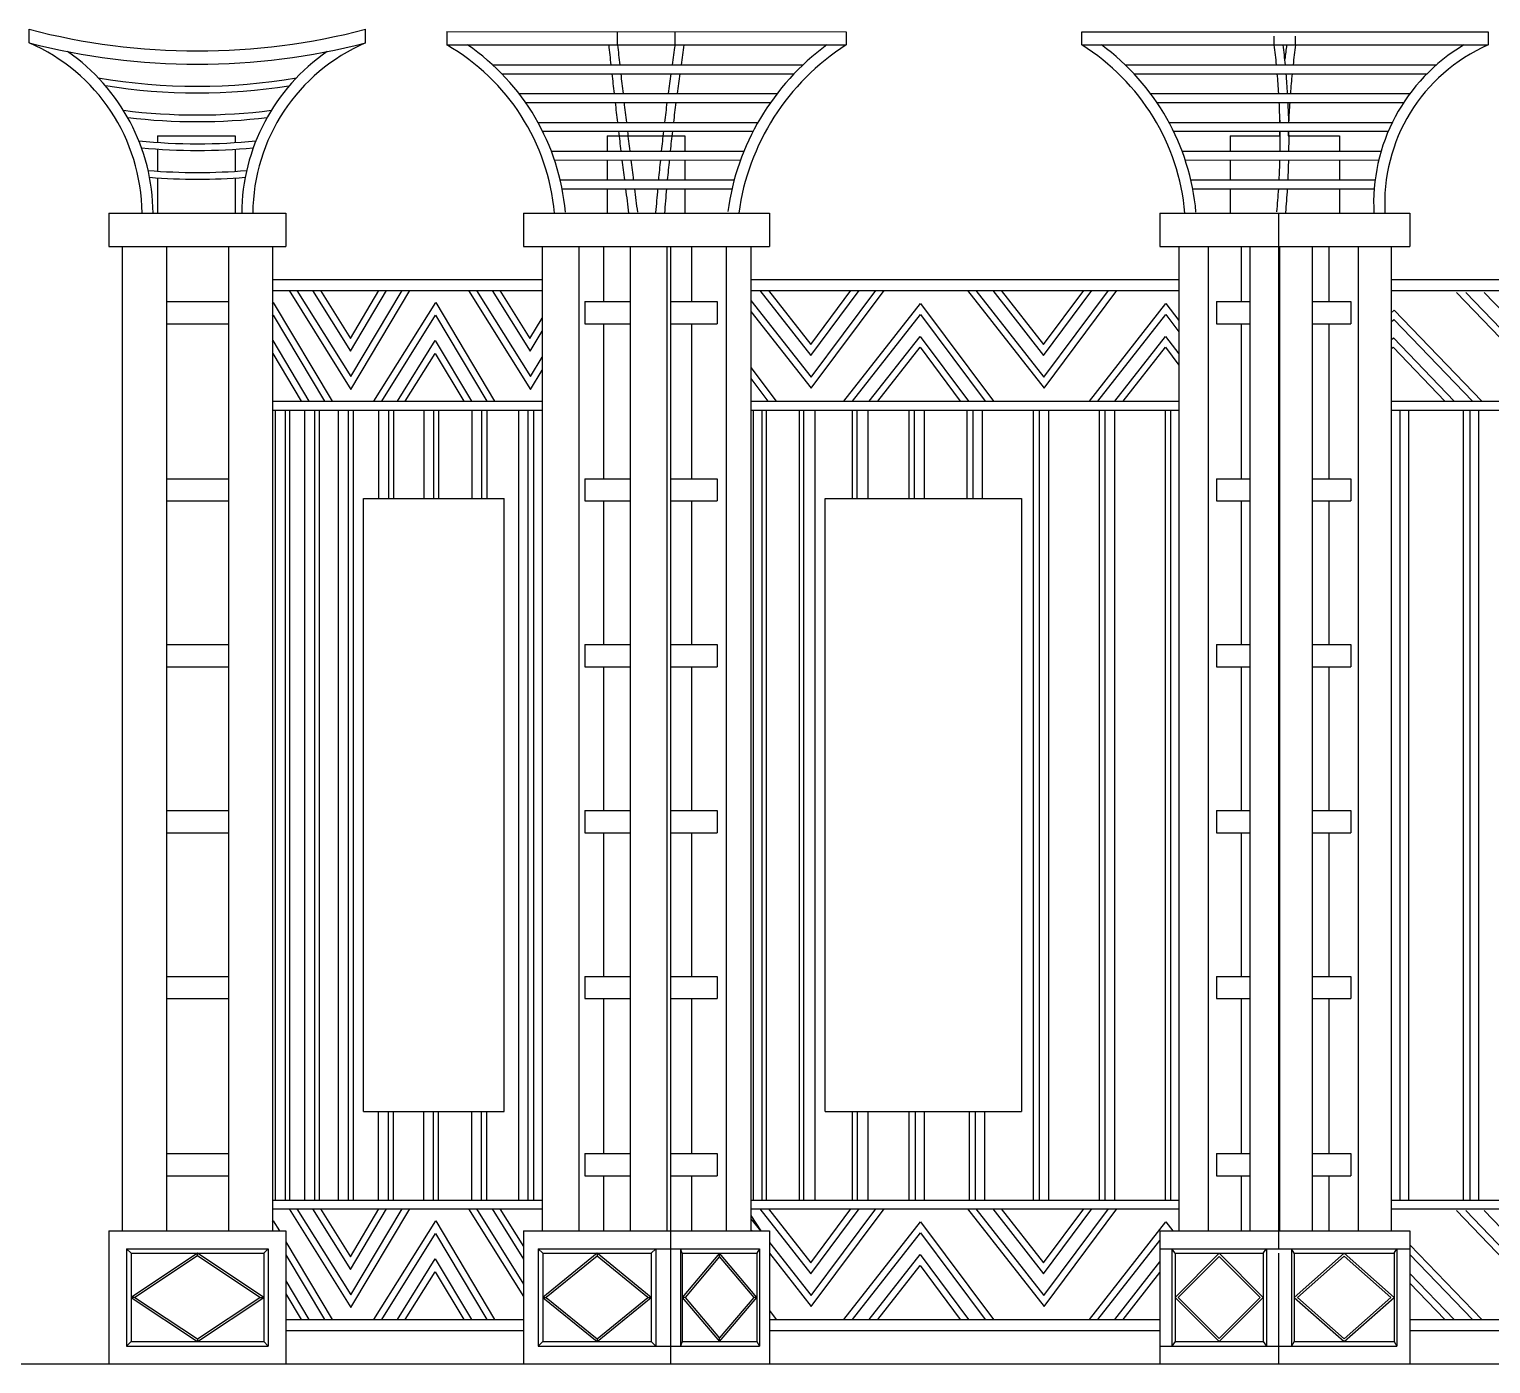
# Model space of a CAD drawing. Extents: x -1237597 to -1121401, y 701438 to 763997.
# Drawn here: x -1160672 to -1154068, y 715406 to 721437 of the extents above; entities that cross this region are included whole.
import ezdxf

# ---------------------------------------------------------------- set-up
doc = ezdxf.new("R2010")
doc.units = 0
doc.header["$LTSCALE"] = 300
doc.header["$MEASUREMENT"] = 0
for name, color, linetype in [('1', 7, 'CONTINUOUS'), ('2', 2, 'CONTINUOUS'), ('4', 4, 'CONTINUOUS')]:
    doc.layers.add(name, color=color, linetype=linetype)

msp = doc.modelspace()

# ---------------------------------------------------------------- linework, layer by layer
at = {"layer": '1', "color": 7}
msp.add_line((-1162879.3, 715405.6), (-1121401.2, 715405.6), dxfattribs=at)
at = {"layer": '2', "color": 2}
for p, q in [((-1160091.9, 720955.6), (-1159741.9, 720955.6)), ((-1160091.9, 720955.6), (-1160091.9, 720925.3)), ((-1159741.9, 720955.6), (-1159741.9, 720924.7)), ((-1158060.1, 720955.6), (-1157710.1, 720955.6)), ((-1158060.1, 720955.6), (-1158060.1, 720885.9)), ((-1157710.1, 720955.6), (-1157710.1, 720885.9)), ((-1155245.4, 720955.6), (-1155019.4, 720955.6)), ((-1155245.4, 720955.6), (-1155245.4, 720885.9)), ((-1154982.9, 720955.6), (-1154751.1, 720955.6)), ((-1154751.1, 720955.6), (-1154751.1, 720885.9)), ((-1160091.9, 720895.3), (-1160091.9, 720795.3)), ((-1159741.9, 720894.6), (-1159741.9, 720794.7)), ((-1158060.1, 720845.8), (-1158060.1, 720755.9)), ((-1157710.1, 720845.7), (-1157710.1, 720755.9)), ((-1155245.4, 720845.8), (-1155245.4, 720755.9)), ((-1154751.1, 720845.7), (-1154751.1, 720755.9)), ((-1160091.9, 720765.3), (-1160091.9, 720605.6)), ((-1159741.9, 720764.6), (-1159741.9, 720605.6)), ((-1158060.1, 720715.8), (-1158060.1, 720605.6)), ((-1157710.1, 720715.7), (-1157710.1, 720605.6)), ((-1155245.4, 720715.8), (-1155245.4, 720605.6)), ((-1154751.1, 720715.7), (-1154751.1, 720605.6)), ((-1160311.9, 720605.6), (-1160311.9, 720505.6)), ((-1160311.9, 720605.6), (-1159511.9, 720605.6)), ((-1160311.9, 720605.6), (-1160311.9, 720455.6)), ((-1159511.9, 720605.6), (-1159511.9, 720505.6)), ((-1159511.9, 720605.6), (-1159511.9, 720455.6)), ((-1158437.7, 720605.6), (-1158437.7, 720455.6)), ((-1158437.7, 720605.6), (-1157327.1, 720605.6)), ((-1157327.1, 720605.6), (-1157327.1, 720455.6)), ((-1155562.6, 720605.6), (-1155562.6, 720455.6)), ((-1155562.6, 720605.6), (-1154432.7, 720605.6)), ((-1155027.2, 720605.6), (-1155027.2, 720455.6)), ((-1154432.7, 720605.6), (-1154432.7, 720455.6)), ((-1160311.9, 720455.6), (-1159511.9, 720455.6)), ((-1160251.9, 720455.6), (-1160251.9, 716005.6)), ((-1160051.9, 720455.6), (-1160051.9, 716005.6)), ((-1159771.9, 720455.6), (-1159771.9, 716005.6)), ((-1159571.9, 720455.6), (-1159571.9, 716005.6)), ((-1158437.7, 720455.6), (-1157327.1, 720455.6)), ((-1158354.4, 720455.6), (-1158354.4, 716005.6)), ((-1158188.6, 720455.6), (-1158188.6, 716005.6)), ((-1158076.8, 720455.6), (-1158076.8, 720205.6)), ((-1157956.4, 720455.6), (-1157956.4, 716005.6)), ((-1157790.6, 720455.6), (-1157790.6, 716005.6)), ((-1157774.4, 720455.6), (-1157774.4, 715405.6)), ((-1157678.8, 720455.6), (-1157678.8, 720205.6)), ((-1157522.2, 720455.6), (-1157522.2, 716005.6)), ((-1157410.4, 720455.6), (-1157410.4, 716005.6)), ((-1155562.6, 720455.6), (-1154432.7, 720455.6)), ((-1155477.8, 720455.6), (-1155477.8, 716005.6)), ((-1155344, 720455.6), (-1155344, 716005.6)), ((-1155195.4, 720455.6), (-1155195.4, 720205.6)), ((-1155156.6, 720455.6), (-1155156.6, 716005.6)), ((-1155027.2, 720455.6), (-1155027.2, 715925.6)), ((-1155022.8, 720455.6), (-1155022.8, 716005.6)), ((-1154874.1, 720455.6), (-1154874.1, 716005.6)), ((-1154799.9, 720455.6), (-1154799.9, 720205.6)), ((-1154666.1, 720455.6), (-1154666.1, 716005.6)), ((-1154517.4, 720455.6), (-1154517.4, 716005.6)), ((-1159571.9, 720305.6), (-1158354.4, 720305.6)), ((-1159571.9, 720255.6), (-1158354.4, 720255.6)), ((-1157410.4, 720305.6), (-1155477.8, 720305.6)), ((-1157410.4, 720255.6), (-1155477.8, 720255.6)), ((-1154516, 720305.6), (-1151855.2, 720305.6)), ((-1154516, 720255.6), (-1151855.2, 720255.6)), ((-1160051.9, 720205.6), (-1159771.9, 720205.6)), ((-1158160.6, 720205.6), (-1157956.4, 720205.6)), ((-1158160.6, 720205.6), (-1158160.6, 720105.6)), ((-1157774.4, 720205.6), (-1157563.7, 720205.6)), ((-1157563.7, 720205.6), (-1157563.7, 720105.6)), ((-1155306.8, 720205.6), (-1155156.6, 720205.6)), ((-1155306.8, 720205.6), (-1155306.8, 720105.6)), ((-1154874.1, 720205.6), (-1154699.5, 720205.6)), ((-1154699.5, 720205.6), (-1154699.5, 720105.6)), ((-1160051.9, 720105.6), (-1159771.9, 720105.6)), ((-1158160.6, 720105.6), (-1157956.4, 720105.6)), ((-1158076.8, 720105.6), (-1158076.8, 719405.6)), ((-1157774.4, 720105.6), (-1157563.7, 720105.6)), ((-1157678.8, 720105.6), (-1157678.8, 719405.6)), ((-1155306.8, 720105.6), (-1155156.6, 720105.6)), ((-1155195.4, 720105.6), (-1155195.4, 719405.6)), ((-1154874.1, 720105.6), (-1154699.5, 720105.6)), ((-1154799.9, 720105.6), (-1154799.9, 719405.6)), ((-1159571.9, 719755.6), (-1158354.4, 719755.6)), ((-1157410.4, 719755.6), (-1155477.8, 719755.6)), ((-1154516, 719755.6), (-1151855.2, 719755.6)), ((-1159571.9, 719715.6), (-1158354.4, 719715.6)), ((-1157410.4, 719715.6), (-1155477.8, 719715.6)), ((-1154516, 719715.6), (-1151855.2, 719715.6)), ((-1160051.9, 719405.6), (-1159771.9, 719405.6)), ((-1158160.6, 719405.6), (-1158160.6, 719305.6)), ((-1158160.6, 719405.6), (-1157956.4, 719405.6)), ((-1157774.4, 719405.6), (-1157563.7, 719405.6)), ((-1157774.4, 719405.6), (-1157563.7, 719405.6)), ((-1157563.7, 719405.6), (-1157563.7, 719305.6)), ((-1155306.8, 719405.6), (-1155306.8, 719305.6)), ((-1155306.8, 719405.6), (-1155156.6, 719405.6)), ((-1154874.1, 719405.6), (-1154699.5, 719405.6)), ((-1154699.5, 719405.6), (-1154699.5, 719305.6)), ((-1160051.9, 719305.6), (-1159771.9, 719305.6)), ((-1159161, 719315.6), (-1158526, 719315.6)), ((-1159161, 716545.6), (-1159161, 719315.6)), ((-1158526, 716545.6), (-1158526, 719315.6)), ((-1158160.6, 719305.6), (-1157956.4, 719305.6)), ((-1158076.8, 719305.6), (-1158076.8, 718655.6)), ((-1157774.4, 719305.6), (-1157563.7, 719305.6)), ((-1157774.4, 719305.6), (-1157563.7, 719305.6)), ((-1157678.8, 719305.6), (-1157678.8, 718655.6)), ((-1157075.7, 719315.6), (-1156188.5, 719315.6)), ((-1157075.7, 716545.6), (-1157075.7, 719315.6)), ((-1156188.5, 719315.6), (-1156188.5, 716545.6)), ((-1155306.8, 719305.6), (-1155156.6, 719305.6)), ((-1155195.4, 719305.6), (-1155195.4, 718655.6)), ((-1154874.1, 719305.6), (-1154699.5, 719305.6)), ((-1154799.9, 719305.6), (-1154799.9, 718655.6)), ((-1160051.9, 718655.6), (-1159771.9, 718655.6)), ((-1158160.6, 718655.6), (-1158160.6, 718555.6)), ((-1158160.6, 718655.6), (-1157956.4, 718655.6)), ((-1157774.4, 718655.6), (-1157563.7, 718655.6)), ((-1157774.4, 718655.6), (-1157563.7, 718655.6)), ((-1157563.7, 718655.6), (-1157563.7, 718555.6)), ((-1155306.8, 718655.6), (-1155306.8, 718555.6)), ((-1155306.8, 718655.6), (-1155156.6, 718655.6)), ((-1155306.8, 718655.6), (-1155306.8, 718555.6)), ((-1155306.8, 718655.6), (-1155156.6, 718655.6)), ((-1154874.1, 718655.6), (-1154699.5, 718655.6)), ((-1154874.1, 718655.6), (-1154699.5, 718655.6)), ((-1154699.5, 718655.6), (-1154699.5, 718555.6)), ((-1154699.5, 718655.6), (-1154699.5, 718555.6)), ((-1160051.9, 718555.6), (-1159771.9, 718555.6)), ((-1158160.6, 718555.6), (-1157956.4, 718555.6)), ((-1158076.8, 718555.6), (-1158076.8, 717905.6)), ((-1157774.4, 718555.6), (-1157563.7, 718555.6)), ((-1157774.4, 718555.6), (-1157563.7, 718555.6)), ((-1157678.8, 718555.6), (-1157678.8, 717905.6)), ((-1155306.8, 718555.6), (-1155156.6, 718555.6)), ((-1155306.8, 718555.6), (-1155156.6, 718555.6)), ((-1155195.4, 718555.6), (-1155195.4, 717905.6)), ((-1154874.1, 718555.6), (-1154699.5, 718555.6)), ((-1154874.1, 718555.6), (-1154699.5, 718555.6)), ((-1154799.9, 718555.6), (-1154799.9, 717905.6)), ((-1160051.9, 717905.6), (-1159771.9, 717905.6)), ((-1158160.6, 717905.6), (-1158160.6, 717805.6)), ((-1158160.6, 717905.6), (-1157956.4, 717905.6)), ((-1157774.4, 717905.6), (-1157563.7, 717905.6)), ((-1157563.7, 717905.6), (-1157563.7, 717805.6)), ((-1155306.8, 717905.6), (-1155306.8, 717805.6)), ((-1155306.8, 717905.6), (-1155156.6, 717905.6)), ((-1154874.1, 717905.6), (-1154699.5, 717905.6)), ((-1154699.5, 717905.6), (-1154699.5, 717805.6)), ((-1160051.9, 717805.6), (-1159771.9, 717805.6)), ((-1158160.6, 717805.6), (-1157956.4, 717805.6)), ((-1158076.8, 717805.6), (-1158076.8, 717155.6)), ((-1157774.4, 717805.6), (-1157563.7, 717805.6)), ((-1157678.8, 717805.6), (-1157678.8, 717155.6)), ((-1155306.8, 717805.6), (-1155156.6, 717805.6)), ((-1155195.4, 717805.6), (-1155195.4, 717155.6)), ((-1154874.1, 717805.6), (-1154699.5, 717805.6)), ((-1154799.9, 717805.6), (-1154799.9, 717155.6)), ((-1160051.9, 717155.6), (-1159771.9, 717155.6)), ((-1158160.6, 717155.6), (-1158160.6, 717055.6)), ((-1158160.6, 717155.6), (-1157956.4, 717155.6)), ((-1157774.4, 717155.6), (-1157563.7, 717155.6)), ((-1157563.7, 717155.6), (-1157563.7, 717055.6)), ((-1155306.8, 717155.6), (-1155306.8, 717055.6)), ((-1155306.8, 717155.6), (-1155156.6, 717155.6)), ((-1154874.1, 717155.6), (-1154699.5, 717155.6)), ((-1154699.5, 717155.6), (-1154699.5, 717055.6)), ((-1160051.9, 717055.6), (-1159771.9, 717055.6)), ((-1158160.6, 717055.6), (-1157956.4, 717055.6)), ((-1158076.8, 717055.6), (-1158076.8, 716355.6)), ((-1157774.4, 717055.6), (-1157563.7, 717055.6)), ((-1157678.8, 717055.6), (-1157678.8, 716355.6)), ((-1155306.8, 717055.6), (-1155156.6, 717055.6)), ((-1155195.4, 717055.6), (-1155195.4, 716355.6)), ((-1154874.1, 717055.6), (-1154699.5, 717055.6)), ((-1154799.9, 717055.6), (-1154799.9, 716355.6)), ((-1159161, 716545.6), (-1158526, 716545.6)), ((-1157075.7, 716545.6), (-1156188.5, 716545.6)), ((-1160051.9, 716355.6), (-1159771.9, 716355.6)), ((-1158160.6, 716355.6), (-1158160.6, 716255.6)), ((-1158160.6, 716355.6), (-1157956.4, 716355.6)), ((-1158160.6, 716355.6), (-1158160.6, 716255.6)), ((-1158160.6, 716355.6), (-1157956.4, 716355.6)), ((-1157774.4, 716355.6), (-1157563.7, 716355.6)), ((-1157774.4, 716355.6), (-1157563.7, 716355.6)), ((-1157563.7, 716355.6), (-1157563.7, 716255.6)), ((-1157563.7, 716355.6), (-1157563.7, 716255.6)), ((-1155306.8, 716355.6), (-1155306.8, 716255.6)), ((-1155306.8, 716355.6), (-1155156.6, 716355.6)), ((-1154874.1, 716355.6), (-1154699.5, 716355.6)), ((-1154699.5, 716355.6), (-1154699.5, 716255.6)), ((-1160051.9, 716255.6), (-1159771.9, 716255.6)), ((-1158160.6, 716255.6), (-1157956.4, 716255.6)), ((-1158160.6, 716255.6), (-1157956.4, 716255.6)), ((-1158076.8, 716255.6), (-1158076.8, 716005.6)), ((-1157774.4, 716255.6), (-1157563.7, 716255.6)), ((-1157774.4, 716255.6), (-1157563.7, 716255.6)), ((-1157678.8, 716255.6), (-1157678.8, 716005.6)), ((-1155306.8, 716255.6), (-1155156.6, 716255.6)), ((-1155195.4, 716255.6), (-1155195.4, 716005.6)), ((-1154874.1, 716255.6), (-1154699.5, 716255.6)), ((-1154799.9, 716255.6), (-1154799.9, 716005.6)), ((-1159571.9, 716145.6), (-1158354.4, 716145.6)), ((-1159571.9, 716105.6), (-1158354.4, 716105.6)), ((-1157410.4, 716145.6), (-1155477.8, 716145.6)), ((-1157410.4, 716105.6), (-1155477.8, 716105.6)), ((-1154516, 716145.6), (-1151855.2, 716145.6)), ((-1154516, 716105.6), (-1151855.2, 716105.6)), ((-1160311.9, 716005.6), (-1159511.9, 716005.6)), ((-1160311.9, 716005.6), (-1160311.9, 715405.6)), ((-1159511.9, 716005.6), (-1159511.9, 715405.6)), ((-1158437.7, 716005.6), (-1157327.1, 716005.6)), ((-1158437.7, 716005.6), (-1158437.7, 715405.6)), ((-1157327.1, 716005.6), (-1157327.1, 715405.6)), ((-1155562.6, 716005.6), (-1154432.7, 716005.6)), ((-1155562.6, 716005.6), (-1155562.6, 715405.6)), ((-1154432.7, 716005.6), (-1154432.7, 715405.6)), ((-1160231.9, 715925.6), (-1159591.9, 715925.6)), ((-1160231.9, 715925.6), (-1160231.9, 715485.6)), ((-1159591.9, 715925.6), (-1159591.9, 715485.6)), ((-1158371.4, 715925.6), (-1157371.8, 715925.6)), ((-1155562.6, 715925.6), (-1154432.7, 715925.6)), ((-1155027.2, 715905.6), (-1155027.2, 715405.6)), ((-1159511.9, 715605.6), (-1158437.7, 715605.6)), ((-1157327.1, 715605.6), (-1155562.6, 715605.6)), ((-1154432.7, 715605.6), (-1151936.3, 715605.6)), ((-1159511.9, 715555.6), (-1158437.7, 715555.6)), ((-1157327.1, 715555.6), (-1155562.6, 715555.6)), ((-1154432.7, 715555.6), (-1151936.3, 715555.6)), ((-1160231.9, 715485.6), (-1159591.9, 715485.6)), ((-1158371.4, 715485.6), (-1157371.8, 715485.6)), ((-1155562.6, 715485.6), (-1154492.2, 715485.6))]:
    msp.add_line(p, q, dxfattribs=at)
for radius, start in [(3613.7, 178.34585), (3573.7, 178.32745)]:
    msp.add_arc((-1151410.2, 720871.4), radius, start, 178.65089, dxfattribs=at)
at = {"layer": '4', "color": 4}
for p, q in [((-1160671.8, 721374.8), (-1160671.8, 721436.8)), ((-1159152.1, 721374.8), (-1159152.1, 721436.8)), ((-1158784.8, 721425.9), (-1158784.8, 721365.6)), ((-1158784.8, 721425.9), (-1156980, 721425.6)), ((-1158013.3, 721365.7), (-1158013.3, 721425.7)), ((-1157753.7, 721365.7), (-1157753.7, 721425.7)), ((-1156980, 721425.6), (-1156980, 721365.6)), ((-1155915.6, 721425.6), (-1154079.6, 721425.6)), ((-1155915.6, 721365.6), (-1155915.6, 721425.6)), ((-1155045.7, 721365.6), (-1155045.7, 721405.6)), ((-1154949.5, 721365.6), (-1154949.5, 721405.6)), ((-1154079.6, 721425.6), (-1154079.6, 721365.6)), ((-1158784.8, 721365.9), (-1156980, 721365.6)), ((-1155915.6, 721365.6), (-1154079.6, 721365.6)), ((-1158577.7, 721275.9), (-1157175.3, 721275.9)), ((-1155719.5, 721275.9), (-1154313.2, 721275.9)), ((-1158536.4, 721235.8), (-1157215.7, 721235.6)), ((-1155679.9, 721235.8), (-1154356.2, 721235.6)), ((-1158458.2, 721145.9), (-1157292.5, 721145.9)), ((-1158428.9, 721105.8), (-1157322.1, 721105.6)), ((-1155604.6, 721145.9), (-1154433.3, 721145.9)), ((-1155576.1, 721105.8), (-1154461.4, 721105.6)), ((-1158372.9, 721015.9), (-1157378.9, 721015.9)), ((-1158351.9, 720975.8), (-1157400.7, 720975.6)), ((-1155521.6, 721015.9), (-1154512.5, 721015.9)), ((-1155501.1, 720975.8), (-1154530.9, 720975.6)), ((-1158312.5, 720885.9), (-1157442.1, 720885.9)), ((-1158298.2, 720845.8), (-1157457.6, 720845.6)), ((-1155462.5, 720885.9), (-1154563.1, 720885.9)), ((-1155448.4, 720845.8), (-1154573.9, 720845.6)), ((-1158272.6, 720755.9), (-1157486.2, 720755.9)), ((-1158263.9, 720715.8), (-1157496.4, 720715.6)), ((-1155423.2, 720755.9), (-1154590.4, 720755.9)), ((-1155414.6, 720715.8), (-1154594.5, 720715.6)), ((-1159561.1, 719715.6), (-1159561.1, 716145.6)), ((-1159515.1, 719715.6), (-1159515.1, 716145.6)), ((-1159495.6, 719715.6), (-1159495.6, 716145.6)), ((-1159427.7, 719715.6), (-1159427.7, 716145.6)), ((-1159382.1, 719715.6), (-1159382.1, 716145.6)), ((-1159361.7, 719715.6), (-1159361.7, 716145.6)), ((-1159275.3, 719715.6), (-1159275.3, 716145.6)), ((-1159230, 719715.6), (-1159230, 716145.6)), ((-1159208.7, 719715.6), (-1159208.7, 716145.6)), ((-1159092.9, 719715.6), (-1159092.9, 719315.6)), ((-1159048.1, 719715.6), (-1159048.1, 719315.6)), ((-1159025.9, 719715.6), (-1159025.9, 719315.6)), ((-1158889.4, 719715.6), (-1158889.4, 719315.6)), ((-1158845, 719715.6), (-1158845, 719315.6)), ((-1158821.9, 719715.6), (-1158821.9, 719315.6)), ((-1158672.2, 719715.6), (-1158672.2, 719315.6)), ((-1158628.3, 719715.6), (-1158628.3, 719315.6)), ((-1158604.4, 719715.6), (-1158604.4, 719315.6)), ((-1158461.6, 719715.6), (-1158461.6, 716145.6)), ((-1158418.6, 719715.6), (-1158418.6, 716145.6)), ((-1158393, 719715.6), (-1158393, 716145.6)), ((-1157400.1, 719715.6), (-1157400.1, 716145.6)), ((-1157361.1, 719715.6), (-1157361.1, 716145.6)), ((-1157341.7, 719715.6), (-1157341.7, 716145.6)), ((-1157192.1, 719715.6), (-1157192.1, 716145.6)), ((-1157172.7, 719715.6), (-1157172.7, 716145.6)), ((-1157122.3, 719715.6), (-1157122.3, 716145.6)), ((-1156952.8, 719715.6), (-1156952.8, 719315.6)), ((-1156932.5, 719715.6), (-1156932.5, 719315.6)), ((-1156882.8, 719715.6), (-1156882.8, 719315.6)), ((-1156697.9, 719715.6), (-1156697.9, 719315.6)), ((-1156672.7, 719715.6), (-1156672.7, 719315.6)), ((-1156628.3, 719715.6), (-1156628.3, 719315.6)), ((-1156434.9, 719715.6), (-1156434.9, 719315.6)), ((-1156407.3, 719715.6), (-1156407.3, 719315.6)), ((-1156365.6, 719715.6), (-1156365.6, 719315.6)), ((-1156135.6, 719715.6), (-1156135.6, 716145.6)), ((-1156108.9, 719715.6), (-1156108.9, 716145.6)), ((-1156066.6, 719715.6), (-1156066.6, 716145.6)), ((-1155837, 719715.6), (-1155837, 716145.6)), ((-1155811.3, 719715.6), (-1155811.3, 716145.6)), ((-1155768.4, 719715.6), (-1155768.4, 716145.6)), ((-1155539.2, 719715.6), (-1155539.2, 716145.6)), ((-1155514.4, 719715.6), (-1155514.4, 716145.6)), ((-1154478.5, 719715.6), (-1154478.5, 716145.6)), ((-1154439.8, 719715.6), (-1154439.8, 716145.6)), ((-1154192.7, 719715.6), (-1154192.7, 716145.6)), ((-1154161.6, 719715.6), (-1154161.6, 716145.6)), ((-1154122.4, 719715.6), (-1154122.4, 716145.6)), ((-1159092.9, 716145.6), (-1159092.9, 716545.6)), ((-1159048.1, 716145.6), (-1159048.1, 716545.6)), ((-1159025.9, 716145.6), (-1159025.9, 716545.6)), ((-1158889.4, 716145.6), (-1158889.4, 716545.6)), ((-1158845, 716145.6), (-1158845, 716545.6)), ((-1158821.9, 716145.6), (-1158821.9, 716545.6)), ((-1158672.2, 716145.6), (-1158672.2, 716545.6)), ((-1158628.3, 716145.6), (-1158628.3, 716545.6)), ((-1158604.4, 716145.6), (-1158604.4, 716545.6)), ((-1156952.8, 716545.6), (-1156952.8, 716145.6)), ((-1156930.1, 716545.6), (-1156930.1, 716145.6)), ((-1156882.8, 716545.6), (-1156882.8, 716145.6)), ((-1156697.1, 716545.6), (-1156697.1, 716145.6)), ((-1156668.6, 716545.6), (-1156668.6, 716145.6)), ((-1156627.5, 716545.6), (-1156627.5, 716145.6)), ((-1156424.4, 716545.6), (-1156424.4, 716145.6)), ((-1156396.8, 716545.6), (-1156396.8, 716145.6)), ((-1156355.1, 716545.6), (-1156355.1, 716145.6)), ((-1160211.9, 715905.6), (-1160231.9, 715925.6)), ((-1160211.9, 715905.6), (-1159611.9, 715905.6)), ((-1160211.9, 715905.6), (-1160211.9, 715505.6)), ((-1159911.9, 715905.6), (-1160211.9, 715705.6)), ((-1159911.9, 715893.5), (-1160193.9, 715705.6)), ((-1159611.9, 715705.6), (-1159911.9, 715905.6)), ((-1159911.9, 715893.5), (-1159911.9, 715905.6)), ((-1159630, 715705.6), (-1159911.9, 715893.5)), ((-1159611.9, 715905.6), (-1159591.9, 715925.6)), ((-1159611.9, 715905.6), (-1159611.9, 715505.6)), ((-1158371.4, 715925.6), (-1158371.4, 715485.6)), ((-1158351.4, 715905.6), (-1158371.4, 715925.6)), ((-1158351.4, 715905.6), (-1157860.8, 715905.6)), ((-1158351.4, 715905.6), (-1158351.4, 715505.6)), ((-1158106.1, 715905.6), (-1158351.4, 715705.6)), ((-1158106.1, 715892.6), (-1158335.6, 715705.6)), ((-1157860.8, 715705.6), (-1158106.1, 715905.6)), ((-1158106.1, 715905.6), (-1158106.1, 715892.6)), ((-1157876.6, 715705.6), (-1158106.1, 715892.6)), ((-1157840.8, 715925.6), (-1157860.8, 715905.6)), ((-1157860.8, 715905.6), (-1157860.8, 715505.6)), ((-1157840.8, 715925.6), (-1157840.8, 715485.6)), ((-1157729.7, 715925.6), (-1157729.7, 715485.6)), ((-1157721, 715905.6), (-1157729.7, 715925.6)), ((-1157721, 715905.6), (-1157721, 715505.6)), ((-1157721, 715905.6), (-1157383.4, 715905.6)), ((-1157552.2, 715905.6), (-1157721, 715705.6)), ((-1157552.2, 715890), (-1157707.9, 715705.6)), ((-1157383.4, 715705.6), (-1157552.2, 715905.6)), ((-1157552.2, 715890), (-1157552.2, 715905.6)), ((-1157396.5, 715705.6), (-1157552.2, 715890)), ((-1157371.8, 715925.6), (-1157383.4, 715905.6)), ((-1157383.4, 715905.6), (-1157383.4, 715505.6)), ((-1157371.8, 715925.6), (-1157371.8, 715485.6)), ((-1155509, 715925.6), (-1155509, 715485.6)), ((-1155494.1, 715905.6), (-1155509, 715925.6)), ((-1155494.1, 715905.6), (-1155095.6, 715905.6)), ((-1155494.1, 715905.6), (-1155494.1, 715505.6)), ((-1155294.9, 715905.6), (-1155494.1, 715705.6)), ((-1155295.6, 715890.7), (-1155480, 715705.6)), ((-1155095.6, 715705.6), (-1155295.6, 715904.8)), ((-1155109.8, 715705.5), (-1155295.6, 715890.7)), ((-1155095.6, 715905.6), (-1155080.7, 715925.6)), ((-1155095.6, 715905.6), (-1155095.6, 715505.6)), ((-1155080.7, 715925.6), (-1155080.7, 715485.6)), ((-1154967.8, 715925.6), (-1154967.8, 715485.6)), ((-1154955.9, 715905.6), (-1154967.8, 715925.6)), ((-1154955.9, 715905.6), (-1154955.9, 715505.6)), ((-1154955.9, 715905.6), (-1154504.7, 715905.6)), ((-1154730.3, 715905.6), (-1154955.9, 715705.6)), ((-1154730.3, 715892.2), (-1154940.8, 715705.6)), ((-1154504.7, 715705.6), (-1154730.3, 715905.6)), ((-1154519.7, 715705.6), (-1154730.3, 715892.2)), ((-1154504.7, 715905.6), (-1154492.2, 715925.6)), ((-1154504.7, 715905.6), (-1154504.7, 715505.6)), ((-1154492.2, 715925.6), (-1154492.2, 715485.6)), ((-1160211.9, 715705.6), (-1159911.9, 715505.6)), ((-1160193.9, 715705.6), (-1160211.9, 715705.6)), ((-1160193.9, 715705.6), (-1159911.9, 715517.6)), ((-1159911.9, 715505.6), (-1159611.9, 715705.6)), ((-1159911.9, 715517.6), (-1159630, 715705.6)), ((-1159630, 715705.6), (-1159611.9, 715705.6)), ((-1158351.4, 715705.6), (-1158106.1, 715505.6)), ((-1158351.4, 715705.6), (-1158335.6, 715705.6)), ((-1158335.6, 715705.6), (-1158106.1, 715518.5)), ((-1158106.1, 715505.6), (-1157860.8, 715705.6)), ((-1158106.1, 715518.5), (-1157876.6, 715705.6)), ((-1157876.6, 715705.6), (-1157860.8, 715705.6)), ((-1157721, 715705.6), (-1157552.2, 715505.6)), ((-1157707.9, 715705.6), (-1157721, 715705.6)), ((-1157707.9, 715705.6), (-1157552.2, 715521.1)), ((-1157552.2, 715505.6), (-1157383.4, 715705.6)), ((-1157552.2, 715521.1), (-1157396.5, 715705.6)), ((-1157383.4, 715705.6), (-1157396.5, 715705.6)), ((-1155494.1, 715705.6), (-1155294.9, 715505.6)), ((-1155480, 715705.6), (-1155294.9, 715519.7)), ((-1155294.9, 715505.6), (-1155095.6, 715705.6)), ((-1155294.9, 715519.7), (-1155109.8, 715705.5)), ((-1154955.9, 715705.6), (-1154730.3, 715505.6)), ((-1154940.8, 715705.6), (-1154730.3, 715518.9)), ((-1154730.3, 715505.6), (-1154504.7, 715705.6)), ((-1154730.3, 715518.9), (-1154519.7, 715705.6)), ((-1160211.9, 715505.6), (-1160231.9, 715485.6)), ((-1160211.9, 715505.6), (-1159611.9, 715505.6)), ((-1159911.9, 715517.6), (-1159911.9, 715505.6)), ((-1159611.9, 715505.6), (-1159591.9, 715485.6)), ((-1158351.4, 715505.6), (-1158371.4, 715485.6)), ((-1158351.4, 715505.6), (-1157860.8, 715505.6)), ((-1158106.1, 715518.5), (-1158106.1, 715505.6)), ((-1157860.8, 715505.6), (-1157840.8, 715485.6)), ((-1157721, 715505.6), (-1157729.7, 715485.6)), ((-1157721, 715505.6), (-1157383.4, 715505.6)), ((-1157552.2, 715505.6), (-1157552.2, 715521.1)), ((-1157383.4, 715505.6), (-1157371.8, 715485.6)), ((-1155494.1, 715505.6), (-1155509, 715485.6)), ((-1155494.1, 715505.6), (-1155095.6, 715505.6)), ((-1155095.6, 715505.6), (-1155080.7, 715485.6)), ((-1154955.9, 715505.6), (-1154967.8, 715485.6)), ((-1154955.9, 715505.6), (-1154504.7, 715505.6)), ((-1154504.7, 715505.6), (-1154492.2, 715485.6))]:
    msp.add_line(p, q, dxfattribs=at)
for points in [[(-1159497.9, 720255.6), (-1159218.2, 719809.2), (-1158952.1, 720255.6)], [(-1159462.5, 720255.6), (-1159218.8, 719866.7), (-1158987.1, 720255.6)], [(-1159391.7, 720255.6), (-1159220.1, 719981.8), (-1159056.9, 720255.6)], [(-1159356.3, 720255.6), (-1159220.8, 720039.3), (-1159091.9, 720255.6)], [(-1158686.2, 720255.6), (-1158406.5, 719809.2), (-1158354.4, 719896.6)], [(-1158650.8, 720255.6), (-1158407.1, 719866.7), (-1158354.4, 719955.2)], [(-1158580, 720255.6), (-1158408.4, 719981.8), (-1158354.4, 720072.4)], [(-1158544.6, 720255.6), (-1158409.1, 720039.3), (-1158354.4, 720131)], [(-1157410.4, 720210.1), (-1157138.6, 719863.6), (-1156846.6, 720255.6)], [(-1157410.4, 720161.4), (-1157138, 719814.2), (-1156809.2, 720255.6)], [(-1157369.8, 720255.6), (-1157139.9, 719962.4), (-1156921.4, 720255.6)], [(-1157331.7, 720255.6), (-1157140.5, 720011.8), (-1156958.8, 720255.6)], [(-1156432.6, 720255.6), (-1156086.4, 719814.2), (-1155757.6, 720255.6)], [(-1156394.4, 720255.6), (-1156087, 719863.6), (-1155795, 720255.6)], [(-1156318.2, 720255.6), (-1156088.2, 719962.4), (-1155869.8, 720255.6)], [(-1156280.1, 720255.6), (-1156088.8, 720011.8), (-1155907.2, 720255.6)], [(-1153384.2, 720247.6), (-1153826.1, 719835.4), (-1154222.1, 720247.6)], [(-1153428.2, 720247.6), (-1153825, 719877.5), (-1154180.5, 720247.6)], [(-1153516.2, 720247.6), (-1153822.6, 719961.7), (-1154097.3, 720247.6)], [(-1159571.9, 720197.1), (-1159568.9, 720201.9), (-1159302.9, 719755.6)], [(-1159114.6, 719755.6), (-1158834.9, 720201.9), (-1158568.8, 719755.6)], [(-1156990.3, 719755.6), (-1156644.2, 720196.9), (-1156315.3, 719755.6)], [(-1155881.3, 719755.6), (-1155535.2, 720196.9), (-1155477.8, 720119.9)], [(-1159571.9, 720140.6), (-1159569.6, 720144.4), (-1159337.8, 719755.6)], [(-1159079.2, 719755.6), (-1158835.5, 720144.4), (-1158603.8, 719755.6)], [(-1156952.2, 719755.6), (-1156644.8, 720147.5), (-1156352.7, 719755.6)], [(-1155843.2, 719755.6), (-1155535.8, 720147.5), (-1155477.8, 720069.7)], [(-1154517.4, 720155.5), (-1154504.3, 720167.8), (-1154108.3, 719755.6)], [(-1154517.4, 720114.5), (-1154505.4, 720125.7), (-1154149.9, 719755.6)], [(-1159571.9, 720027.6), (-1159570.9, 720029.3), (-1159407.7, 719755.6)], [(-1159008.4, 719755.6), (-1158836.8, 720029.3), (-1158673.6, 719755.6)], [(-1156875.9, 719755.6), (-1156646, 720048.7), (-1156427.5, 719755.6)], [(-1156837.8, 719755.6), (-1156646.6, 719999.4), (-1156465, 719755.6)], [(-1155766.9, 719755.6), (-1155537, 720048.7), (-1155477.8, 719969.3)], [(-1155728.8, 719755.6), (-1155537.6, 719999.4), (-1155477.8, 719919.1)], [(-1154517.4, 720032.4), (-1154507.7, 720041.5), (-1154233.1, 719755.6)], [(-1154517.4, 719991.4), (-1154508.9, 719999.4), (-1154274.7, 719755.6)], [(-1159571.9, 719971.1), (-1159571.5, 719971.8), (-1159442.6, 719755.6)], [(-1158973, 719755.6), (-1158837.5, 719971.8), (-1158708.5, 719755.6)], [(-1157410.4, 719907.9), (-1157296.8, 719755.6)], [(-1157410.4, 719857.7), (-1157334.2, 719755.6)], [(-1159497.9, 716105.6), (-1159218.2, 715659.2), (-1158952.1, 716105.6)], [(-1159462.5, 716105.6), (-1159218.8, 715716.7), (-1158987.1, 716105.6)], [(-1159391.7, 716105.6), (-1159220.1, 715831.8), (-1159056.9, 716105.6)], [(-1159356.3, 716105.6), (-1159220.8, 715889.3), (-1159091.9, 716105.6)], [(-1158686.2, 716105.6), (-1158437.7, 715709)], [(-1158650.8, 716105.6), (-1158437.7, 715765.5)], [(-1158580, 716105.6), (-1158437.7, 715878.5)], [(-1158544.6, 716105.6), (-1158437.7, 715935)], [(-1157369.8, 716105.6), (-1157139.9, 715812.4), (-1156921.4, 716105.6)], [(-1157331.7, 716105.6), (-1157140.5, 715861.8), (-1156958.8, 716105.6)], [(-1157327.1, 715905.2), (-1157138, 715664.2), (-1156809.2, 716105.6)], [(-1157327.1, 715953.8), (-1157138.6, 715713.6), (-1156846.6, 716105.6)], [(-1156432.6, 716105.6), (-1156086.4, 715664.2), (-1155757.6, 716105.6)], [(-1156394.4, 716105.6), (-1156087, 715713.6), (-1155795, 716105.6)], [(-1156318.2, 716105.6), (-1156088.2, 715812.4), (-1155869.8, 716105.6)], [(-1156280.1, 716105.6), (-1156088.8, 715861.8), (-1155907.2, 716105.6)], [(-1153384.2, 716097.6), (-1153826.1, 715685.4), (-1154222.1, 716097.6)], [(-1153428.2, 716097.6), (-1153825, 715727.5), (-1154180.5, 716097.6)], [(-1153516.2, 716097.6), (-1153822.6, 715811.7), (-1154097.3, 716097.6)], [(-1159571.9, 716047.1), (-1159568.9, 716051.9), (-1159541.3, 716005.6)], [(-1159114.6, 715605.6), (-1158834.9, 716051.9), (-1158568.8, 715605.6)], [(-1157410.4, 716075.7), (-1157366, 716005.6)], [(-1157410.4, 716060.1), (-1157367.6, 716005.6)], [(-1156990.3, 715605.6), (-1156644.2, 716046.9), (-1156315.3, 715605.6)], [(-1155881.3, 715605.6), (-1155535.2, 716046.9), (-1155504.3, 716005.6)], [(-1159511.9, 715956.3), (-1159302.9, 715605.6)], [(-1159079.2, 715605.6), (-1158835.5, 715994.4), (-1158603.8, 715605.6)], [(-1157410.4, 716011.4), (-1157405.8, 716005.6)], [(-1156952.2, 715605.6), (-1156644.8, 715997.5), (-1156352.7, 715605.6)], [(-1155843.2, 715605.6), (-1155562.6, 715963.4)], [(-1159511.9, 715897.7), (-1159337.8, 715605.6)], [(-1156875.9, 715605.6), (-1156646, 715898.7), (-1156427.5, 715605.6)], [(-1154432.7, 715943.3), (-1154108.3, 715605.6)], [(-1154432.7, 715900), (-1154149.9, 715605.6)], [(-1159008.4, 715605.6), (-1158836.8, 715879.3), (-1158673.6, 715605.6)], [(-1156837.8, 715605.6), (-1156646.6, 715849.4), (-1156465, 715605.6)], [(-1155766.9, 715605.6), (-1155562.6, 715866.2)], [(-1159511.9, 715780.5), (-1159407.7, 715605.6)], [(-1158973, 715605.6), (-1158837.5, 715821.8), (-1158708.5, 715605.6)], [(-1155728.8, 715605.6), (-1155562.6, 715817.6)], [(-1154432.7, 715813.3), (-1154233.1, 715605.6)], [(-1154432.7, 715770), (-1154274.7, 715605.6)], [(-1159511.9, 715721.9), (-1159442.6, 715605.6)], [(-1157327.1, 715646.1), (-1157296.8, 715605.6)]]:
    msp.add_lwpolyline(points, dxfattribs=at)
for centre, radius, start, end in [((-1159911.9, 724322.7), 2984.3, 255.24897, 284.75103), ((-1161007.1, 720599), 845.1, 0.44442, 66.62846), ((-1159911.9, 724322.7), 3044.3, 255.54609, 284.45391), ((-1158816.8, 720599), 845.1, 113.37154, 179.55558), ((-1161007.1, 720599), 895.1, 0.44442, 55.35481), ((-1158816.8, 720599), 895.1, 124.64519, 179.55558), ((-1159268.9, 720520.7), 973.7, 4.99813, 60.18479), ((-1159268.9, 720520.7), 1023.7, 4.99813, 55.64617), ((-1118579.5, 725660.7), 39707, 186.20957, 186.34002), ((-1118579.5, 725660.7), 39667, 186.21586, 186.34644), ((-1147648.6, 719812.5), 10223.7, 171.26184, 171.77071), ((-1147648.6, 719812.5), 10183.7, 171.22729, 171.73817), ((-1156401, 720460.1), 1124.8, 126.38494, 172.22073), ((-1156401, 720460.1), 1074.8, 122.59636, 172.22073), ((-1156446.7, 720517), 1001.1, 5.07677, 57.95855), ((-1156446.7, 720517), 1051.1, 5.07677, 53.83698), ((-1158566.4, 720933.8), 3547.1, 5.5338, 6.99087), ((-1158566.4, 720933.8), 3587.1, 5.4719, 6.91253), ((-1151410.2, 720871.4), 3613.7, 172.14071, 173.16938), ((-1151410.2, 720871.4), 3573.7, 172.05218, 173.50126), ((-1153767.1, 720651), 829.9, 120.57099, 183.34124), ((-1153767.1, 720651), 779.9, 113.62344, 183.34124), ((-1159911.9, 723808.1), 2628.9, 260.1843, 279.8157), ((-1159911.9, 723808.1), 2658.9, 261.00397, 278.95183), ((-1118579.5, 725660.7), 39707, 186.3983, 186.52879), ((-1118579.5, 725660.7), 39667, 186.40479, 186.53541), ((-1147648.6, 719812.5), 10223.7, 171.99822, 172.50618), ((-1147648.6, 719812.5), 10183.7, 171.96662, 172.47657), ((-1158566.4, 720933.8), 3547.1, 3.42735, 4.8824), ((-1158566.4, 720933.8), 3587.1, 3.38909, 4.82771), ((-1151410.2, 720871.4), 3573.7, 174.14909, 175.59509), ((-1118579.5, 725660.7), 39707, 186.5871, 186.71764), ((-1118579.5, 725660.7), 39667, 186.59378, 186.72444), ((-1159911.9, 723678.1), 2628.9, 262.69595, 277.30405), ((-1147648.6, 719812.5), 10223.7, 172.73327, 173.2404), ((-1147648.6, 719812.5), 10183.7, 172.70461, 173.21373), ((-1158566.4, 720933.8), 3547.1, 1.32554, 2.77767), ((-1158566.4, 720933.8), 3587.1, 1.31076, 2.74655), ((-1151410.2, 720871.4), 3573.7, 176.24077, 177.68304), ((-1159911.9, 723678.1), 2658.9, 263.1971, 276.8029), ((-1118579.5, 725660.7), 39707, 186.77597, 186.90656), ((-1118579.5, 725660.7), 39667, 186.78285, 186.91356), ((-1147648.6, 719812.5), 10223.7, 173.46712, 173.97351), ((-1147648.6, 719812.5), 10183.7, 173.44139, 173.94975), ((-1151410.2, 720871.4), 3613.7, 177.54685, 177.7087), ((-1158566.4, 720933.8), 3547.1, 359.22551, 0.6767), ((-1158566.4, 720933.8), 3587.1, 359.23415, 0.66903), ((-1159911.9, 723548.1), 2628.9, 264.22723, 275.77277), ((-1159911.9, 723548.1), 2658.9, 264.55015, 275.44985), ((-1118579.5, 725660.7), 39707, 186.96492, 187.09555), ((-1118579.5, 725660.7), 39667, 186.97199, 187.10274), ((-1147648.6, 719812.5), 10223.7, 174.19989, 174.70563), ((-1147648.6, 719812.5), 10183.7, 174.17707, 174.68478), ((-1158566.4, 720933.8), 3547.1, 357.12444, 358.57665), ((-1158566.4, 720933.8), 3587.1, 357.15653, 358.59241), ((-1159911.9, 723418.1), 2628.9, 265.14459, 274.85541), ((-1159911.9, 723418.1), 2658.9, 265.33891, 274.66109), ((-1118579.5, 725660.7), 39707, 187.15394, 187.31421), ((-1118579.5, 725660.7), 39667, 187.1612, 187.31421), ((-1147648.6, 719812.5), 10223.7, 174.93172, 175.5337), ((-1147648.6, 719812.5), 10183.7, 174.9118, 175.5337), ((-1158566.4, 720933.8), 3547.1, 354.78853, 356.4747), ((-1158566.4, 720933.8), 3587.1, 354.78853, 356.51394)]:
    msp.add_arc(centre, radius, start, end, dxfattribs=at)

doc.saveas('drawing.dxf')
